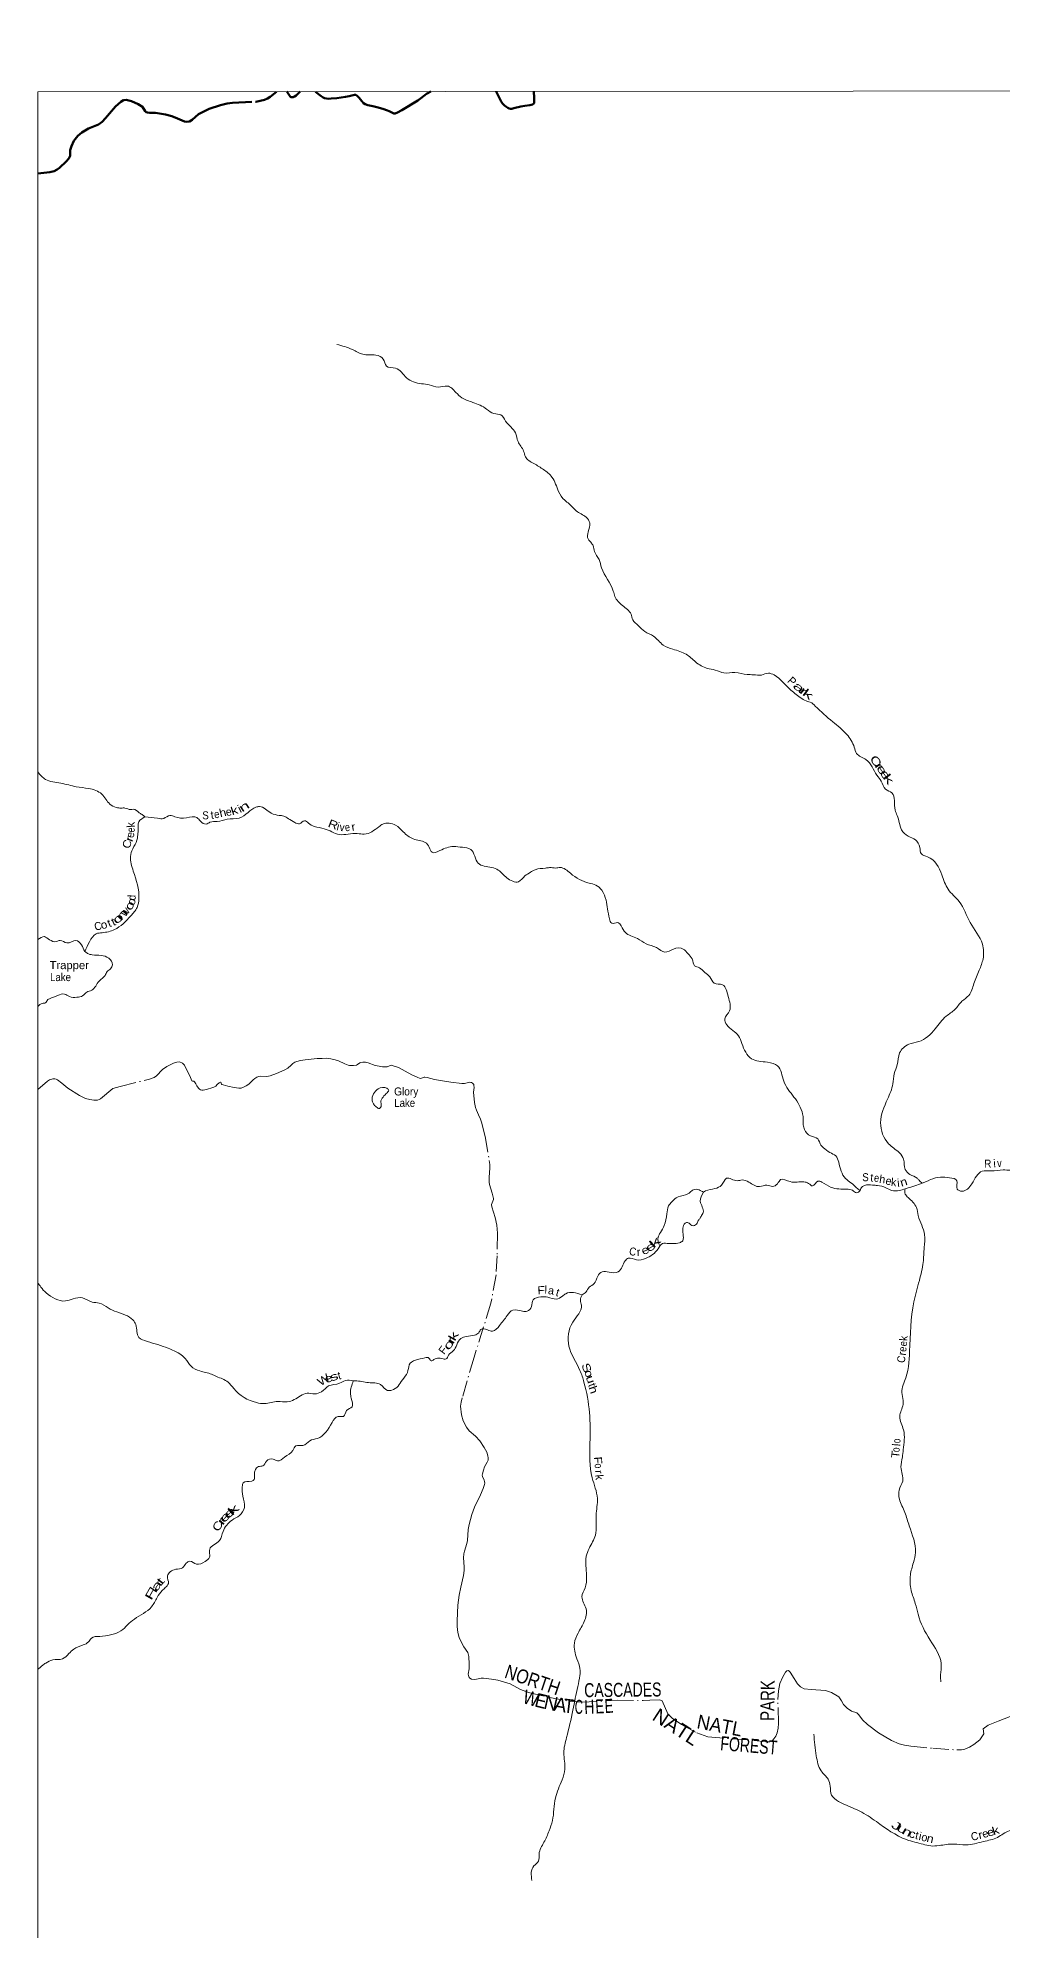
# Model space of a CAD drawing. Header units: feet. Extents: x 0 to 246606, y 183576 to 368785.
# Drawn here: x 0 to 24108, y 321479 to 368785 of the extents above; entities that cross this region are included whole.
import ezdxf
from ezdxf.enums import TextEntityAlignment as Align

# ---------------------------------------------------------------- set-up
doc = ezdxf.new("R2010")
doc.units = ezdxf.units.FT
doc.header["$LTSCALE"] = 80
doc.linetypes.add('DOT_DASHED', pattern=[7.7, 5, -1.2, 0.3, -1.2])
doc.linetypes.add('LONG_DASH_SHORT_DASH', pattern=[9.9, 6, -1.2, 1.5, -1.2])
for name, color, linetype, lineweight in [('11', 7, 'LONG_DASH_SHORT_DASH', 60), ('39', 7, 'Continuous', 13), ('4', 7, 'Continuous', 13), ('41', 7, 'Continuous', 13), ('44', 7, 'DOT_DASHED', 13)]:
    doc.layers.add(name, color=color, linetype=linetype, lineweight=lineweight)

msp = doc.modelspace()

# ---------------------------------------------------------------- linework, layer by layer
at = {"layer": '11'}
for points in [[(1.69, 365393.44), (299.16, 365430.7), (411, 365453.83), (484.94, 365493.01), (541.05, 365535.26), (710.2, 365691.65), (773.13, 365766.1), (811.85, 365837.61), (806.44, 365975.15), (839.33, 366074.69), (901.93, 366206.68), (1002.08, 366336.25), (1096.82, 366415.62), (1269.89, 366522.56), (1515.44, 366621.15), (1609.82, 366686.87), (1695.29, 366773.26), (1940.97, 367069.66), (2073.55, 367187.49), (2143.28, 367225.47), (2211.53, 367233.38), (2340.56, 367201.72), (2505.81, 367130.71), (2614.11, 367063.71), (2686.97, 366951.45), (2711.91, 366928.09), (2743.08, 366915.95), (2794.56, 366910.16), (2941.8, 366913.4), (3192.82, 366870.12), (3350.51, 366830.91), (3490.44, 366767.02), (3663.42, 366692.32), (3727.35, 366684.71), (3789.36, 366696.95), (3857.13, 366736.43), (4013.07, 366880.35), (4286.74, 367013.83), (4566.34, 367106.4), (4730.26, 367142.19), (4868.52, 367159.42), (5449.03, 367189.82), (5664.4, 367236.82), (5742.88, 367272.39), (5806.67, 367313.74), (5966.28, 367437.34)], [(6223.52, 367440.41), (6305.32, 367321.98), (6316.77, 367312.21), (6334.19, 367304.95), (6363.17, 367302.12), (6381.22, 367304.05), (6419.72, 367316.46), (6459.61, 367344.63), (6501.76, 367383.5), (6555.64, 367440.16)], [(6942.52, 367438.15), (7084.14, 367327.31), (7136.66, 367291.97), (7169.75, 367279.11), (7213.94, 367269.17), (7265.96, 367264.45), (7331.61, 367265.35), (7473.81, 367278.22), (7690.04, 367308.78), (7783.38, 367324.31), (7881.9, 367354.26), (7920.37, 367360.41), (7949.03, 367357.1), (7973.04, 367343.44), (8036.25, 367286.77), (8100.91, 367200.43), (8141.02, 367153.72), (8186.35, 367123.98), (8251.99, 367102.26), (8372.68, 367076.61), (8470.99, 367055.83), (8628.95, 367006.55), (8743.12, 366968.73), (8783.41, 366950.5), (8862.72, 366906.73), (8900.72, 366895.31), (8935.22, 366896.69), (8993.73, 366915.64), (9098.8, 366977.75), (9499.96, 367221.11), (9567.14, 367268.22), (9677.6, 367356.04), (9717.64, 367382.41), (9827.88, 367441.27)], [(11458.19, 367444.53), (11587.3, 367190.95), (11620.26, 367144.84), (11665.63, 367095.49), (11701.47, 367065.98), (11753.81, 367031.53), (11786.86, 367018.78), (11820.28, 367011.56), (11847.76, 367012.81), (11902.18, 367023.49), (12073.73, 367067.68), (12176.11, 367085.93), (12302.53, 367106.44), (12366.26, 367120.43), (12388.75, 367132.3), (12403.24, 367147.72), (12407.56, 367162.47), (12410.3, 367182.38), (12408.52, 367293.64), (12402.17, 367439.24)]]:
    msp.add_lwpolyline(points, dxfattribs=at)
at = {"layer": '39'}
for points in [[(7471.94, 361121.08), (7865.24, 360992.52), (8125.3, 360874.45), (8450.33, 360853.28), (8633.73, 360753.64), (8713.88, 360579.47), (8941.88, 360528.24), (9219.67, 360284.73), (9592.72, 360138.02), (9780.41, 360111.18), (10010.4, 360051.86), (10232.63, 360081.55), (10452.16, 359921.13), (10599.09, 359787.22), (10877.33, 359671.12), (11220.02, 359504.28), (11403.37, 359390.48), (11572.88, 359359.65), (11693.49, 359205.59), (11940.81, 358909.58), (12004.65, 358692.98), (12143.14, 358455.95), (12189.08, 358312.21), (12398.48, 358143.73), (12644.29, 357991.33), (12853.63, 357804.65), (13019.95, 357442.13), (13172.64, 357225.27), (13283.38, 357133.94), (13460.45, 356959.49), (13706.24, 356801.01), (13798.62, 356659.17), (13755.42, 356432.77), (13758.84, 356258.82), (13843.27, 356153.41), (13879.4, 356090.6), (13917.24, 355942.85), (14029.62, 355746.34), (14093.49, 355535.81), (14386.24, 354954.49), (14428.16, 354816.84), (14615.16, 354593.82), (14830.45, 354376.78), (14874.38, 354239.12), (15011.17, 354091.08), (15176.23, 353944.97), (15391.87, 353825.02), (15633.4, 353605.88), (15877.36, 353500), (16206.06, 353375.67), (16445.66, 353182.83), (16735.87, 353022.2), (16933.61, 352981.18), (17151.44, 352909.76), (17428.11, 352919.06), (17732.85, 352869.63), (17886.29, 352863.12), (18092.22, 352854.43), (18264.03, 352902.47), (18405.22, 352857.56), (18825.91, 352480.15), (19097.77, 352271.04), (19244.9, 352193.75), (19311.47, 352175.35), (19436.33, 352079.93), (19873.12, 351688.31), (20225.35, 351367.73), (20412.01, 351049.65), (20468.02, 350897.8), (20703.72, 350743.4), (20978.97, 350350.23), (21085.46, 350202.27), (21191.79, 350005.78), (21350.97, 349910.26), (21432.22, 349477.2), (21484.24, 349341.54), (21536.13, 349167.45), (21592.03, 348987.28), (21759.06, 348829.04), (21938.45, 348737.5), (22050.84, 348543.01), (22084.63, 348391.23), (22243.87, 348311.88), (22603.72, 347861.84), (22755.91, 347501.38), (23033.48, 347195.17), (23308.25, 346668.52), (23617.3, 346127.6), (23630.13, 345759.47), (23536.24, 345476.59), (23399.78, 345147.31)], [(0.86, 350433.72), (190.22, 350246.96), (577.59, 350152.8), (960.93, 350062.69), (1269.73, 350019.32), (1598.37, 349878.81), (1799.41, 349629.45), (1958.64, 349546.06), (2085.79, 349529.51), (2178.68, 349531.27), (2319.89, 349492.43), (2386.56, 349500.32), (2533.66, 349414.95), (2604.18, 349370.25), (2676.66, 349311.38)], [(1170.46, 345946.25), (1292.48, 346190.62), (1456.75, 346388.35), (1608.28, 346414.2), (1915.49, 346492.18), (2322.57, 346832.8), (2480.84, 347048.75), (2526.02, 347263.01), (2387.13, 347955.11), (2315.73, 348319.38), (2372.95, 348511.35), (2476.71, 348729.48), (2495.21, 348820.44), (2505.86, 348978.16), (2524.77, 349186.43), (2675.29, 349312.49)], [(2676.66, 349311.38), (2991.54, 349276.08), (3147.01, 349271.58), (3302.77, 349347.99), (3423.8, 349313.25), (3718.53, 349290.14), (3977, 349291.41), (4065.52, 349200.14), (4206.63, 349130.97), (4303.71, 349175.18), (4485.51, 349192.85), (4734.1, 349254.83), (5029, 349280.26), (5255.65, 349419.15), (5451.99, 349550.05), (5542.92, 349567.98), (5833.11, 349403.31), (6034.84, 349348.12), (6147.85, 349329.59), (6262.72, 349264.53), (6423.94, 349173.05), (6540.92, 349134.28), (6664.38, 349214.82), (6763.11, 349155.88), (6912.24, 349072.52), (7160.41, 349015.17), (7539.52, 348870.46), (7985.86, 348893.43), (8159.45, 348876.75), (8521.56, 349061.77), (8622.77, 349130.24), (8941.71, 349100.99), (9136.99, 348934.58), (9386.76, 348759.91), (9681.26, 348672.08), (9785.83, 348550.43), (9856.06, 348424.83), (10050.06, 348468.76), (10391.67, 348568.89), (10619.78, 348550.02), (10821.52, 348496.85), (11012.12, 348150.44), (11342.91, 348046.33), (11510.28, 347981.12), (11725.65, 347786.33), (12016.09, 347690.43), (12178.14, 347833.55), (12315.77, 347924.17), (12437.16, 347990.56), (12691.72, 348028.24), (12792.73, 348042.11), (12942.12, 348031.56), (13059.29, 348045.37), (13315.22, 347899.01), (13782.82, 347654.94), (13952.27, 347605.91), (14097.19, 347474.02), (14205.36, 347231), (14288.51, 346761.54), (14346.67, 346650.13), (14498.17, 346665.87), (14584.7, 346582.69), (14689.12, 346418.56), (14989.46, 346268.02), (15207.08, 346137.95), (15463.19, 346044.16), (15678.85, 345928.25), (15889.12, 346004.5), (16137.49, 346005.79), (16252.19, 345892.2), (16356.72, 345760.43), (16420.72, 345586.31), (16539.69, 345537.42), (16674.56, 345419.72), (16799.36, 345308.12), (16909.88, 345156.11), (17117.7, 345111.01), (17258.02, 344821.38), (17307.82, 344629.09), (17293.1, 344463.29), (17175.27, 344261.38), (17223.2, 344111.57), (17517.04, 343837.68), (17603.17, 343641.24), (17838.09, 343264.37), (18241.63, 343176.22), (18495.74, 343086.49), (18647.85, 342705.81), (18902.88, 342306.63), (19119.46, 341883.3), (19136.67, 341612.23)], [(1.42, 346243.71), (162.14, 346317.28), (293.12, 346240.05), (462.57, 346193.04), (559.59, 346219.05), (724.95, 346157.89), (951.33, 346219.93), (1088.27, 346114.36), (1170.46, 345946.25)], [(1170.46, 345946.25), (1240.96, 345897.5), (1359.97, 345860.75), (1584.06, 345847.96), (1771.61, 345778.65), (1863.9, 345610.51), (1817.11, 345513.57), (1732.06, 345445.05), (1681.23, 345348.12), (1533.32, 345206.97), (1346.74, 344976.95), (1223.39, 344928.76), (1120.09, 344840.07), (974.56, 344800.05), (788.86, 344818.79), (665.9, 344879.83), (494.13, 344843.92), (289.91, 344765.64), (249.44, 344743.51), (190.6, 344662.78), (115.84, 344648.84), (0.61, 344573.73)], [(23399.78, 345147.31), (23273.51, 344846.33), (23103.38, 344701.2), (22926.98, 344497.44), (22708.29, 344326.16), (22436.61, 344015.48), (22021.51, 343691.07), (21774.92, 343625.04), (21545.98, 343409.3), (21486.37, 343114.18), (21410.86, 342887.88), (21375.62, 342633.15), (21243.04, 342257.34), (21069.29, 341663.23), (21267.34, 341138.82), (21539.13, 340911.5), (21643.57, 340751.42), (21687.09, 340496.46), (21803.76, 340370.72), (21983.14, 340277.16), (22029.4, 340224.44), (22115.93, 340150.96)], [(8606.9, 342277.39), (8711.94, 342394.98), (8770.77, 342471.66), (8726.54, 342524.37), (8508.41, 342510.85), (8390.85, 342385.8), (8361.94, 342207.9), (8389.95, 342132.99), (8460.36, 342059.97), (8538.99, 342023.34), (8585.67, 342091.97), (8577.88, 342170.87), (8576, 342211.32), (8606.9, 342277.39)], [(30132.87, 342542.91), (29761.14, 342489.39), (29633.52, 342374.48), (29492.02, 342332.42), (29415.24, 342320.51), (29249.35, 342232), (28960.73, 342269.24), (28635.22, 342154.91), (28480.96, 341930.86), (28284.84, 341860.64), (28087.19, 341927.96), (27840.87, 341936.77), (27598.33, 341872.75), (27341.44, 341748.11), (27141.47, 341730.49), (26561.91, 341722.06), (26345.25, 341552.8), (26118.1, 341274.35), (25958.33, 341204.03), (25584.12, 341023.09), (25201.28, 340684.43), (25033.39, 340601.99), (24815.2, 340570.27), (24475.62, 340476.2), (24136.41, 340483.25), (23829.41, 340461.9), (23611.29, 340452.42), (23349.69, 340137.67), (23102.68, 339952.32), (22983.74, 340007.27), (22976.4, 340215.61), (22794.92, 340286.93), (22562.77, 340305.81), (22067.45, 340135.34), (21683.36, 340015.11)], [(19136.67, 341612.23), (19168.55, 341492.81), (19317.43, 341336.64), (19496.88, 341263.3), (19577.07, 341099.25), (19639.46, 341040.41), (19798.55, 340920.62), (19949.7, 340835.23), (20021.83, 340677.27), (20192.03, 340272.27), (20326.93, 340162.66), (20467.85, 340040.9), (20556.45, 339969.85)], [(20556.45, 339969.85), (20471.43, 339911.44), (20364.63, 339974.45), (20223.38, 340003.18), (19833.83, 340048.81), (19600.05, 340178.93), (19503.22, 340203.48), (19367.5, 340084.55), (19270.79, 340145.51), (19149.78, 340186.31), (18806.52, 340191.36), (18570.45, 340242.61), (18489.31, 340137.67), (18363.88, 340071.29), (18228.71, 340106.07), (18042.8, 340066.16), (17772.62, 340180.21), (17605.21, 340233.28), (17488.02, 340213.4), (17219.68, 340274.86), (17093.89, 340107.35), (16925.97, 340018.85), (16693.54, 339958.85), (16640.92, 339924.62)], [(16642.1, 339925.39), (16561.37, 339700.36), (16633.07, 339419.02), (16580.23, 339324.11), (16559.88, 339279.68), (16511.2, 339219.14), (16466.46, 339128.26), (16351.24, 339094.21), (16258.6, 339165.27), (16179.8, 339151.34), (16124.85, 339030.15), (16130.39, 338884.51), (16121.71, 338714.65), (16038.74, 338662.3), (15873.1, 338646.6), (15776.17, 338644.86), (15612.61, 338645.34), (15507.14, 338514.18), (15193.3, 338272.4), (14967.01, 338234.63), (14761.11, 338276.7), (14680.19, 338211.19), (14608.99, 338063.76), (14507.59, 337940.68), (14283.41, 337929.2), (14109.79, 337939.81), (13996.31, 337826.88), (13906.8, 337641.07), (13787.35, 337552.43), (13704.15, 337437.39), (13606.96, 337360.81)], [(15549.82, 338583.21), (15506.15, 338803.41), (15563.09, 338916.5), (15658.64, 339096.23), (15728.32, 339387.27), (15769.41, 339585.36), (15848.52, 339686.25), (15957.91, 339783.02), (16188.37, 339859.2), (16307.75, 339925.6), (16392.78, 339990.07), (16530.07, 339983.6), (16640.92, 339924.62)], [(21683.36, 340015.11), (21535.79, 339971.04), (21345.99, 339971.59), (21200.83, 340036.74), (20991.04, 340096), (20869.91, 340104.44), (20667.21, 340097.38), (20605.23, 340060.72), (20556.45, 339969.85)], [(21683.36, 340015.11), (21684.9, 339881.62), (21757.29, 339794.44), (21966.41, 339547.08), (22012.13, 339342.67), (22169.97, 338866.92), (22160.74, 338543.34), (22133.18, 338173.3), (22038.68, 337720.53), (21903.52, 337186.98), (21794.12, 335949.51), (21670.31, 335199.52), (21605.04, 335015.66), (21629.89, 334621.19), (21548.05, 334322.1), (21641.77, 333986.09), (21633.94, 333488.57), (21613.09, 333302.56), (21577.9, 333059.96), (21621.06, 332701.85), (21531.43, 332481.65), (21540.72, 332255.1), (21674.83, 331923.02), (21784.7, 331586.96), (21941.86, 330921.09), (21888.45, 330666.41), (21814.67, 330359.2), (21833.48, 329970.82), (21937.34, 329648.94), (22005.03, 329375.7), (22307.65, 328731.66), (22584.22, 328142.3), (22581.63, 327982.52), (22567, 327840.99), (22574.54, 327691.3)], [(7886.4, 335212.35), (7690.98, 335220.02), (7541.31, 335151.69), (7270.49, 335083.71), (7092.28, 334940.63), (6924.49, 334886.51), (6730.72, 334907.3), (6568.92, 334836.98), (6235.22, 334688.29), (5994.96, 334697.08), (5671.69, 334645.44), (5465.8, 334668.28), (4897.61, 335017.81), (4754.81, 335178.01), (4464.55, 335322.45), (4341.57, 335377.42), (4051.08, 335459.17), (3829.38, 335577.12), (3684.68, 335769.68), (3545.77, 335887.39), (3259.52, 336025.76), (2729.07, 336199.22), (2527.49, 336296.88), (2445.84, 336616.68), (2373.57, 336736.22), (1972.44, 336935.6), (1758.75, 337035.32), (1537.06, 337155.3), (1359.44, 337178.06), (1115.5, 337287.99), (879.15, 337260.36), (687.13, 337208.34), (207.28, 337414.01), (74.51, 337555.97), (0.98, 337668.69)], [(13607.44, 337361.18), (13197.14, 337388.3), (13114.13, 337325.84), (12962.44, 337257.52), (12748.57, 337304.66), (12570.89, 337309.22), (12384.86, 337236.96), (12341.85, 337067.19), (12236.46, 336956.26), (12115.29, 336952.57), (11875.09, 336979.56), (11735.29, 336846.48), (11544.58, 336594.22), (11366.38, 336451.14), (11239.28, 336483.87), (11071.72, 336494.47), (11022.97, 336413.71), (10915.75, 336357.39), (10711.68, 336321.58), (10578.23, 336271.41), (10472.67, 336113.96), (10387.32, 335962.52), (10265.76, 335849.61), (10204.86, 335758.78), (10101.92, 335769.19), (10021.18, 335779.54), (9901.91, 335741.45), (9831.12, 335709.3), (9778.88, 335782.26), (9677.93, 335786.6), (9285.56, 335609.76), (9240.47, 335419.78), (9112.61, 335238.12), (9009.07, 335080.67), (8847.16, 334977.99), (8744.15, 334970.2), (8568.99, 335116.33), (8268.3, 335167.77), (7931.25, 335213.25), (7886.4, 335212.35)], [(12347.47, 322719.4), (12399.25, 323085.32), (12516.79, 323204.31), (12531.56, 323382.25), (12653.76, 323677.18), (12781.99, 323964.01), (12863.66, 324216.58), (12940.39, 324784.69), (13105.56, 325237.25), (13177.17, 325501.99), (13148.33, 325910.63), (13218.34, 326292.68), (13376.27, 326979.88), (13499.52, 327570.1), (13550.97, 327845.01), (13551.58, 328016.92), (13477.74, 328261.86), (13412.5, 328654.42), (13504.25, 328902.92), (13660.77, 329195.73), (13706.31, 329511.11), (13602.39, 329814.8), (13681.94, 330039.06), (13717.25, 330316.05), (13705.84, 330516.31), (13710.99, 330827.76), (13780.31, 331017.68), (13939.02, 331357), (13956.93, 331850.44), (13988.72, 332273.06), (13859.3, 332789.18), (13803.82, 333659.02), (13790.37, 334419.53), (13653.74, 335180.4), (13553.8, 335469.91), (13277.31, 336081.52), (13372.32, 336677.89), (13587.86, 337099.96), (13564.09, 337229.48), (13606.96, 337360.81)], [(7884.37, 335212.43), (7815.05, 334904.14), (7834.8, 334778.69), (7854.22, 334560.2), (7720.62, 334469.58), (7639.34, 334324.19), (7510.09, 334320.52), (7356.1, 334171.3), (6989.19, 333771.91), (6797.15, 333711.8), (6627.11, 333594.99), (6449.38, 333585.39), (6374.26, 333470.33), (6169.73, 333305.08), (5989.68, 333210.54), (5882.82, 333257.37), (5717.06, 333205.27), (5623.74, 333084.19), (5516.67, 333068.32), (5414.99, 332866.36), (5406.47, 332743.01), (5345.76, 332704.76), (5135.61, 332664.93), (5111.03, 332565.89), (5128.35, 332325.16), (5163.71, 332047.97), (5039.83, 331848.11), (4855.65, 331729.31), (4630.5, 331444.79), (4538.83, 331216.52), (4295.75, 331000.81), (4289.45, 330932.07), (4293.02, 330802.61), (4179.56, 330693.73), (3967.31, 330629.63), (3795.92, 330700.91), (3710.95, 330654.64), (3619.67, 330539.63), (3447.9, 330499.68), (3310.36, 330435.36), (3239.32, 330334.44), (3264.91, 330146.27), (3183.76, 330041.33), (3110.83, 329972.78), (2982.98, 329795.17), (2840.81, 329562.99), (2413.66, 329256.81), (2243.52, 329111.69), (2077.41, 328960.48), (1818.58, 328858.09), (1549.89, 328824.49), (1337.7, 328776.57), (1264.68, 328683.74), (1133.16, 328609.29), (896.53, 328502.79), (774.98, 328391.9), (614.99, 328260.91), (370.58, 328237.35), (198.65, 328156.95), (115.65, 328096.51), (65.02, 328054.19), (0.58, 328000.56)], [(19397.61, 326377.83), (19462.32, 325835.6), (19586.18, 325459.05), (19757.08, 325252.26), (19808.97, 325080.19), (19842.5, 324855.59), (20019.64, 324699.34), (20547.83, 324455.1), (20962.87, 324195.01), (21716.47, 323741.79), (22132.03, 323627.32), (22321.7, 323586.32), (22531.73, 323593.8), (22897.36, 323633.18), (23200.17, 323610.05), (23640.67, 323695.74), (23992.39, 323797.86), (24283.74, 323960.84), (24570.39, 323935.73), (24923.73, 323926.61), (25089.71, 324041.41), (25208.91, 324057.24), (25342.36, 324107.42), (25469.53, 324094.91), (25548.42, 324135.13), (25701.99, 324165.02), (25938.72, 324299.84), (26076.18, 324341.92), (26243.82, 324351.54), (26436.2, 324506.71), (26686.64, 324522.16), (27010.04, 324612.24), (27159.83, 324714.95), (27624.98, 324915.85), (28009.24, 325084.62), (28325, 325298.09), (28801.95, 325411.98), (28986.22, 325555.04), (29360.46, 325746.09), (29595.57, 325992.15), (29941.76, 326243.96), (30340.77, 326586.63), (30629.87, 326839.05)]]:
    msp.add_spline(points, degree=3, dxfattribs=at)
at = {"layer": '4'}
msp.add_line((0, 183577.08), (0, 367439.54), dxfattribs=at)
for points in [[(0, 367439.54), (30573.51, 367460.56), (61146.96, 367523.65), (91720.3, 367628.78), (122293.47, 367775.98), (152869.71, 367965.22), (183439.05, 368196.52), (214011.34, 368469.87), (244583.23, 368785.28)], [(0, 183577.08), (0, 367439.54), (30573.51, 367460.56), (61146.96, 367523.65), (91720.3, 367628.78), (122293.47, 367775.98), (152869.71, 367965.22), (183439.05, 368196.52), (214011.34, 368469.87), (244583.23, 368785.28)]]:
    msp.add_lwpolyline(points, dxfattribs=at)
at = {"layer": '44'}
for points in [[(-0.18, 342493.77), (244.63, 342699.6), (294.51, 342733), (328.04, 342746.82), (377.77, 342758.17), (420.83, 342759.17), (459.41, 342751.13), (494, 342732.98), (601.41, 342651.18), (753.46, 342529.68), (1039.97, 342342.71), (1194.35, 342266.74), (1297.59, 342241.88), (1403.23, 342227.63), (1489.36, 342230.35), (1532.63, 342243.02), (1564.89, 342261.24), (1874.46, 342522.29), (2060.2, 342572.68), (2788.81, 342755.11), (2905.27, 342798.86), (2962.66, 342839.69), (3118.43, 342993.04), (3222.97, 343069.87), (3394.55, 343156.37), (3475.68, 343179.49), (3542.4, 343185.09), (3617.62, 343157.13), (3665.44, 343103.8), (3812.27, 342792.49), (3848.67, 342715.55), (3869.83, 342704.99), (3902.81, 342699.7), (3920.41, 342690.26), (3950.71, 342634.54), (3973.34, 342583.85), (4015.62, 342527.04), (4039.67, 342501.95), (4067.88, 342483.73), (4096.6, 342476.23), (4130.67, 342475.5), (4178.49, 342483.74), (4244.81, 342502.65), (4350.6, 342533.36), (4402.04, 342554.49), (4446.03, 342581.48), (4485.74, 342622.1), (4529.74, 342661.01), (4564.03, 342681.3), (4576.36, 342679.92), (4591.84, 342626.2), (4601.88, 342619.68), (4629.39, 342610.85), (4751.85, 342577.58), (4904.97, 342543.75), (5022.99, 342527), (5083.67, 342529.51), (5143.68, 342550.35), (5207.98, 342584.57), (5271.6, 342624.45), (5308.55, 342657.88), (5381.99, 342736.72), (5422.79, 342773.83), (5478.02, 342806.01), (5520.65, 342818.33), (5577.08, 342824.64), (5716.49, 342823.68), (5769.22, 342827.45), (5806.9, 342835.06), (5968.88, 342894.84), (6176.53, 342990.25), (6246.35, 343032.17), (6329.4, 343101.8), (6378.92, 343143.38), (6426.88, 343176.23), (6474.93, 343198.81), (6564.57, 343222.12), (6679.12, 343239.74), (6982, 343266.43), (7107.96, 343272.72), (7223.17, 343274.81), (7324.09, 343263.46), (7434.9, 343239.6), (7517.77, 343212.59), (7673.79, 343133.47), (7758.12, 343101.33), (7791.92, 343094.68), (7840.33, 343091.19), (7894.5, 343093.98), (7964.66, 343106.63), (7989.33, 343118.06), (8053.05, 343162.48), (8073.76, 343171.15), (8125.69, 343177.56), (8189.12, 343174.74), (8259.48, 343158.32), (8436.43, 343096.28), (8529.32, 343075.19), (8616.61, 343065.45), (8732.67, 343063.61), (8735.34, 343063.97)], [(8735.34, 343063.97), (8831, 343101.68), (9016.06, 343043.25), (9349.96, 342860.8), (9479.71, 342801.22), (9561.59, 342772.86), (9595.41, 342775.9), (9656.14, 342800.3), (9676.92, 342804.16), (9731.4, 342794.5), (9914.45, 342746.16), (10063.85, 342719.74), (10320.76, 342679.07), (10599.8, 342647.66), (10642.83, 342644.04), (10667.81, 342645.54), (10770.39, 342671.04), (10803.38, 342675.38), (10827.96, 342674.08), (10844.74, 342670.22), (10869.56, 342656.81), (10884.96, 342640.8), (10897.51, 342618.53), (10903.22, 342597.05), (10904.94, 342541.81), (10894.44, 342426.41), (10919.88, 342167.67), (10944.59, 342045.67), (10966.35, 341977.79), (11016.31, 341860.32), (11063.41, 341755.91), (11092.51, 341679.69), (11179.36, 341318.26), (11287.21, 340723.93), (11301.93, 340616.15), (11303.49, 340538.39), (11283.18, 340298.45), (11281.71, 340181.9), (11288.95, 340120.09), (11356.68, 339904.85), (11394.11, 339771.19), (11394.85, 339742.1), (11338.31, 339621.76), (11347.68, 339562.67), (11430.16, 339292.42), (11475.69, 339105.44), (11493.58, 338901.28), (11482.74, 338340.51), (11455.23, 337865.97), (11328.08, 337151.82), (10906.12, 335803.33), (10610.32, 334787.49), (10582.37, 334680.86), (10568.86, 334576.92)], [(10568.86, 334576.92), (10590.78, 334361.32), (10633.03, 334212.41), (10714.67, 334050.11), (10783.28, 333964.21), (10940.05, 333827.2), (11054.05, 333710.76), (11159.74, 333547.33), (11222.64, 333425.86), (11253.06, 333339.59), (11258.45, 333283.4), (11254.38, 333231.39), (11234, 333175.9), (11170.66, 333059.76), (11138.94, 332978.05), (11114.21, 332889.64), (11109.9, 332855.11), (11115.58, 332821.44), (11155.65, 332729.2), (11168.63, 332693.67), (11173.45, 332657.58), (11167.61, 332619.19), (11135.38, 332521.01), (11068.91, 332365.74), (10920.08, 332052.12), (10850.03, 331873.87), (10779.75, 331618.19), (10756.8, 331495.5), (10742.98, 331216.81), (10728.28, 331147.42), (10666.13, 330956.56), (10650.47, 330883.91), (10645.01, 330786.44), (10658.39, 330560.97), (10658.45, 330469.95), (10641.8, 330344.94), (10573.47, 330050.15), (10534.36, 329853.06), (10502.99, 329601.93), (10481.42, 329213.39), (10484.58, 329067.33), (10503.24, 328917.78), (10536.12, 328796.4), (10580.25, 328689.33), (10649.67, 328560.42), (10748.17, 328419.89), (10775.04, 328322.64), (10782.19, 328132.99), (10780.74, 328011.96), (10761.59, 327875.24), (10773.55, 327809.03), (10799.08, 327776.08), (10842.11, 327753.67), (10913.46, 327742.47), (10969.49, 327749.93), (11079.19, 327776.42), (11140.77, 327776.87), (11344.38, 327757.76), (11498.91, 327731), (11806.86, 327641.02), (12063.01, 327496.89), (12266.06, 327422.91), (12704.78, 327315.86), (13270.08, 327204.98), (13583.3, 327179.12), (14492.07, 327226.01), (15129.67, 327218), (15302.46, 327225.3), (15552.32, 327236.27), (15607.98, 327208.41), (15752.63, 326890.6), (15855.35, 326782.8), (16093.17, 326624.11), (16471.32, 326413.84)], [(16471.32, 326413.84), (16748.87, 326313.78), (17904.6, 326222.03), (18200.43, 326186.78), (18302.83, 326187.67), (18356.93, 326215.51), (18402.98, 326260.48), (18449.28, 326331.97), (18483.99, 326414.55), (18509.12, 326528.09), (18516.24, 326641.87), (18501.65, 327243.99), (18515.18, 327465.44), (18551.99, 327646.75), (18621.82, 327811.62), (18687.88, 327925.84), (18725.52, 327962.38), (18763.84, 327969.36), (18808.06, 327929.28), (18908.28, 327771.23), (18995.28, 327635.78), (19066.97, 327559.23), (19159.53, 327515.27), (19335.97, 327491.97), (19687.93, 327466.55), (19840.28, 327421.84), (20026.63, 327308.61), (20092.38, 327211.87), (20143.52, 327124.56), (20237.09, 327032.03), (20344.23, 326952.98), (20471.25, 326911.83), (20527.25, 326858.37), (20615.16, 326737.89), (20745.62, 326618.91), (21013.11, 326414.09), (21341.48, 326222.42), (21533.84, 326137.82), (21663.62, 326100.05), (21827.16, 326077.67), (22372.99, 326025.95), (22972.22, 325984.73), (23093.11, 325987.69), (23173.3, 326005.35), (23288.7, 326053.08), (23401.24, 326120.04), (23546.41, 326234.41), (23647.09, 326387.99), (23633.5, 326513.11), (23755.53, 326604.9), (24007.49, 326707.8), (24309.58, 326820.74)]]:
    msp.add_lwpolyline(points, dxfattribs=at)

# ---------------------------------------------------------------- texts
at = {"layer": '41'}
for s, rotation, p in [('P', 316.226, (18785.14, 352629.62)), ('k', 94.538, (2421.19, 349118.14)), ('t', 6.222, (4368.85, 349260.91)), ('e', 11.504, (4790.14, 349340.83)), ('i', 346.027, (7484.61, 348974.76)), ('w', 49.184, (2251.77, 346876.63)), ('i', 4.044, (23924.48, 340548.82)), ('t', 357.71, (20846.35, 340192.47)), ('h', 352.821, (21100.76, 340153.47)), ('e', 346.246, (21249.21, 340113.61)), ('k', 355.337, (21389.09, 340080.64)), ('i', 5.669, (21522.87, 340060.5)), ('r', 3.615, (15024.6, 338335)), ('l', 358.888, (12695.22, 337387.73)), ('a', 352.165, (12819.63, 337372.81)), ('t', 343.424, (12968.58, 337328.58)), ('F', 53.046, (10207.16, 335919.99)), ('r', 82.197, (21703.86, 335880.11)), ('t', 15.354, (7560.53, 335249.49)), ('l', 85.881, (21560.37, 333604.52)), ('r', 274.325, (13929.82, 332926.28)), ('k', 275.234, (13939.65, 332793.38)), ('t', 347.419, (21957.28, 323752.88)), ('i', 348.419, (22040.47, 323729.99)), ('o', 347.419, (22147.11, 323704.02))]:
    msp.add_text(s, height=200, rotation=rotation, dxfattribs=at).set_placement(p, align=Align.CENTER)
for s, rotation, width, p in [('a', 321.434, 1.85, (18963.75, 352474.13)), ('r', 323.427, 1.9, (19089.22, 352376.99)), ('k', 323.427, 1.9, (19194.92, 352297.54)), ('C', 304.965, 1.45, (20866.27, 350650.56)), ('r', 305.025, 1.85, (20953, 350526.66)), ('e', 305.025, 1.65, (21021.17, 350430.04)), ('e', 305.74, 1.65, (21107.37, 350308.78)), ('k', 305.746, 1.9, (21186.49, 350198.85)), ('i', 25.827, 1.15, (5086.86, 349417.72)), ('n', 33.185, 1.7, (5210.83, 349487.41)), ('S', 359.867, 0.9, (4192.23, 349249.02)), ('e', 7.87, 0.9, (4484.61, 349280.42)), ('h', 14.13, 1.15, (4645.47, 349320.51)), ('k', 17.329, 1.3, (4941.94, 349374.93)), ('R', 339.424, 1.25, (7349.18, 349027.58)), ('r', 10.942, 1.1, (7905.41, 348966.62)), ('C', 70.52, 1.1, (2322.1, 348597.38)), ('r', 70.217, 1.35, (2378.75, 348726.55)), ('e', 79.841, 0.95, (2405.9, 348843.19)), ('e', 86.255, 0.8, (2422.37, 348977.99)), ('v', 353.88, 0.9, (7596.59, 348954.01)), ('e', 6.535, 0.85, (7749.76, 348954.69)), ('d', 89.243, 0.9, (2447.46, 347292.59)), ('o', 70.157, 1.2, (2430.91, 347158.02)), ('t', 22.845, 1.15, (1924.98, 346596.38)), ('o', 38.628, 1.75, (2060.61, 346692.76)), ('n', 46.699, 2.05, (2173.97, 346800.77)), ('o', 60.277, 1.45, (2378.39, 347042.31)), ('C', 11.96, 0.95, (1523.94, 346483.56)), ('o', 17.35, 1.1, (1678.53, 346520.05)), ('t', 20.827, 1.1, (1819.76, 346560.02)), ('R', 1.434, 0.9, (23753.31, 340540.78)), ('v', 2.912, 0.85, (24044.71, 340555.82)), ('S', 358.522, 0.9, (20689.1, 340202.62)), ('e', 353.824, 0.85, (20960.22, 340185.88)), ('n', 16.628, 1.2, (21673.07, 340090.21)), ('k', 41.26, 2.1, (15491.52, 338600.21)), ('C', 351.668, 0.9, (14859.25, 338345.92)), ('e', 21.923, 1.25, (15217.64, 338389.54)), ('e', 31.481, 1.55, (15365.15, 338477.73)), ('F', 3.292, 1.15, (12589.31, 337378.81)), ('k', 60.396, 1.65, (10477.59, 336282.23)), ('o', 53.663, 1.7, (10346.1, 336058.12)), ('r', 61.3, 1.6, (10421.59, 336179.53)), ('k', 86.042, 0.95, (21741.82, 336267.57)), ('e', 84.157, 0.85, (21715.23, 335993.78)), ('e', 84.157, 0.85, (21730.86, 336131.88)), ('W', 33.201, 1.2, (7196.31, 335155.84)), ('S', 291.983, 1.35, (13628.14, 335499.47)), ('o', 290.177, 1.2, (13684.27, 335359.2)), ('C', 80.732, 0.9, (21683, 335735.1)), ('e', 23.417, 1.3, (7303.59, 335184.19)), ('s', 22.259, 1.5, (7440.23, 335227.73)), ('u', 288.92, 1.3, (13727.58, 335214.57)), ('t', 288.469, 1.05, (13764.76, 335078.22)), ('h', 288.469, 1.25, (13797.63, 334957.79)), ('o', 85.881, 0.8, (21544.14, 333481.95)), ('o', 88.644, 0.75, (21565.13, 333707.78)), ('F', 274.325, 1.15, (13907.25, 333215.96)), ('o', 274.325, 0.8, (13923.99, 333077.87)), ('T', 83.339, 1.1, (21539.02, 333357.98)), ('k', 40.043, 2.05, (4950.54, 331911.32)), ('C', 60.38, 1.3, (4580.06, 331533.26)), ('r', 52.867, 1.9, (4670.89, 331648.43)), ('e', 49.901, 1.85, (4752.83, 331747.49)), ('e', 46.437, 2, (4855.81, 331845.12)), ('t', 52.496, 1.7, (3143.86, 330148.18)), ('F', 60.508, 1.8, (2905.15, 329835.27)), ('l', 55.481, 1.4, (2973.23, 329933.57)), ('a', 53.025, 1.8, (3046.18, 330030.82)), ('J', 328.945, 1.7, (21413.07, 324003.28)), ('u', 328.945, 1.65, (21555.86, 323925.57)), ('k', 17.229, 1.3, (23974.96, 323876.22)), ('n', 332.383, 1.5, (21689.31, 323852.06)), ('c', 344.313, 1.25, (21834.75, 323792.64)), ('n', 346.884, 1.15, (22289.73, 323672.31)), ('C', 10.969, 0.95, (23438.85, 323731.2)), ('r', 13.272, 1.15, (23587.13, 323765.31)), ('e', 15.157, 1.05, (23710.95, 323799.42)), ('e', 17.229, 1.15, (23845.61, 323836.09))]:
    msp.add_text(s, height=200, rotation=rotation, dxfattribs=dict(at, width=width)).set_placement(p, align=Align.CENTER)
for s, width, p in [('Trapper', 1.05, (293.27, 345503.79)), ('Lake', 0.9, (306.27, 345204.77)), ('Glory', 0.95, (8905.98, 342346.32)), ('Lake', 0.9, (8910.31, 342060.28))]:
    msp.add_text(s, height=200, dxfattribs=dict(at, width=width)).set_placement(p)
at = {"layer": '44'}
for s, rotation, width, p in [('NORTH', 341.461, 0.85, (11643.9, 327797.14)), ('CASCADES', 0.605, 0.75, (13661.01, 327302.88)), ('PARK', 89.191, 0.8, (18409.63, 326706.98)), ('NATL', 327.024, 1.05, (15334.01, 326754.39)), ('NATL', 349.281, 0.95, (16456.36, 326529.14)), ('FOREST', 355.27, 0.75, (17051.06, 325981.24))]:
    msp.add_text(s, height=350, rotation=rotation, dxfattribs=dict(at, width=width)).set_placement(p)
for s, rotation, width, p in [('W', 343.475, 0.85, (12279.63, 327109.1)), ('E', 345.996, 0.9, (12536.75, 327041.69)), ('T', 353.123, 0.95, (13254.65, 326907.79)), ('C', 359.187, 0.6, (13522.77, 326886.62)), ('H', 1.94, 0.75, (13792.98, 326887.3)), ('E', 3.002, 0.7, (14056.18, 326899.23)), ('E', 3.198, 0.7, (14287.95, 326911.23))]:
    msp.add_text(s, height=350, rotation=rotation, dxfattribs=dict(at, width=width)).set_placement(p, align=Align.CENTER)
for s, rotation, p in [('N', 347.187, (12790.6, 326985.68)), ('A', 349.951, (13036.22, 326942.64))]:
    msp.add_text(s, height=350, rotation=rotation, dxfattribs=at).set_placement(p, align=Align.CENTER)

doc.saveas('drawing.dxf')
